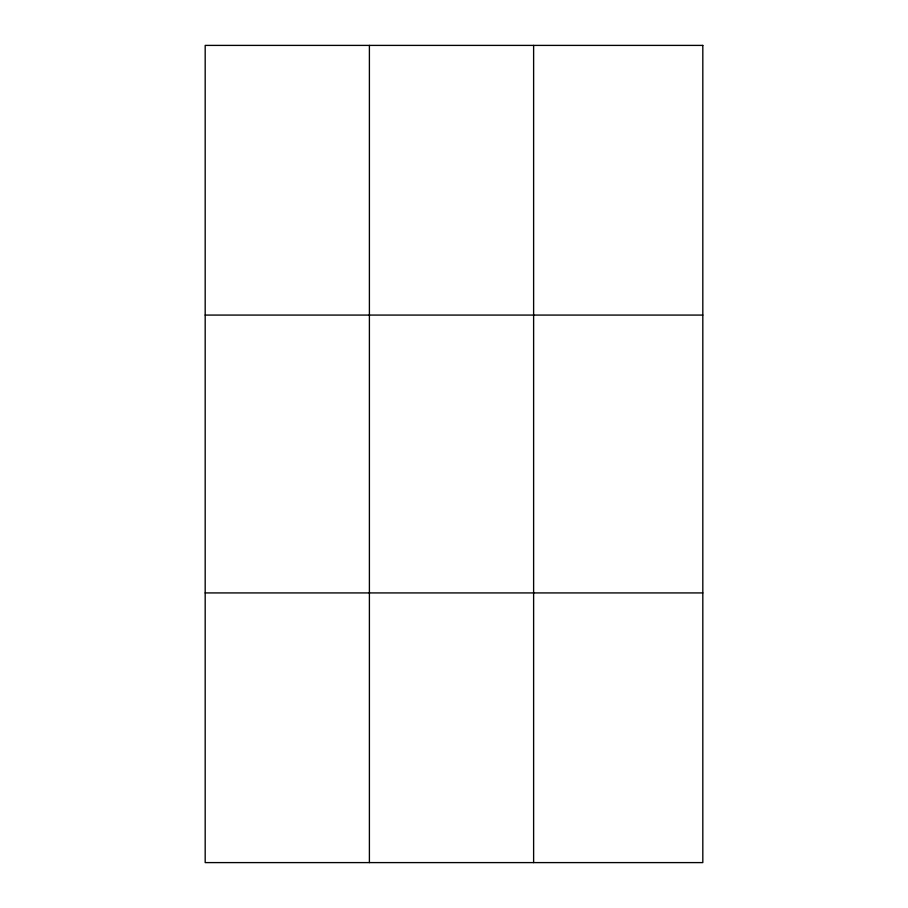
<?xml version="1.0" encoding="UTF-8"?>
<svg xmlns="http://www.w3.org/2000/svg" width="908" height="908" viewBox="0 0 908 908"><rect width="100%" height="100%" fill="white"/><g stroke="black" fill="none" stroke-linecap="round" stroke-linejoin="round"><path stroke-width="1.36" d="M369.397 862.6L369.397 45.4M533.62 862.6L533.62 45.4M205.185 315.076L702.815 315.076M205.185 592.924L702.815 592.924M702.815 45.4L702.815 862.6L205.185 862.6L205.185 45.4L702.815 45.4"/></g></svg>
